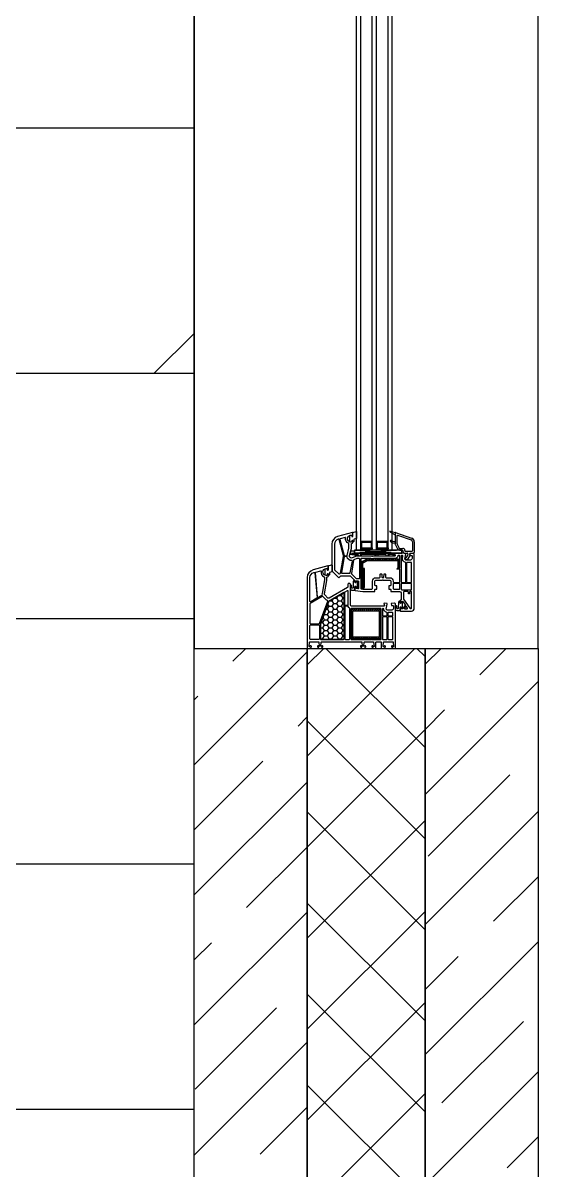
# Model space of a CAD drawing. Header units: millimetres. Extents: x 53645 to 137188, y 78097 to 135533.
# Drawn here: x 62177 to 62701, y 90301 to 91470 of the extents above; entities that cross this region are included whole.
import ezdxf

# ---------------------------------------------------------------- set-up
doc = ezdxf.new("R2010")
doc.units = ezdxf.units.MM

# ---------------------------------------------------------------- blocks, each defined once
blk = doc.blocks.new('3432')
h = blk.add_hatch()
h.set_pattern_fill('DOLMIT', color=0, scale=1000)
h.set_pattern_definition([(0, (-34939.94227954402, -41137.03013385272), (0, 250), []), (45, (-34939.94227954402, -41137.03013385272), (-499.9999991609842, 499.9999991609843), [353.5533905932737, -707.1067811865474])])
h.paths.add_polyline_path([(-16750.47339314064, 9650.000000000044), (-19750.47339314064, 9650.000000000044), (-19750.47339314064, 5124.866274177679), (-19750.47339314064, 4.365574568510056e-11), (-16750.47339314064, 4.365574568510056e-11)])
h = blk.add_hatch()
h.set_pattern_fill('HONEY', color=0, angle=-1.028395461816923e-07, style=0)
h.set_pattern_definition([(359.9999998971604, (-16688.11614921778, 6057.985923110362), (4.76250000493528, 2.749629991451842), [3.175, -6.35]), (119.9999998971604, (-16688.11614921778, 6057.985923110362), (-4.762499426072525, 2.749630994071547), [3.174999999999997, -6.349999999999994]), (59.99999989716044, (-16688.11614921778, 6057.985923110362), (5.788627563837677e-07, 5.49926098552339), [-6.349999999999991, 3.174999999999995])])
h.paths.add_polyline_path([(-16597.88445508614, 6186.363946639511, 0.577350269189646), (-16598.63445508537, 6186.796959342741), (-16611.94227738405, 6179.113684588126, -0.07916280286907512), (-16612.97086286928, 6178.719928821069, 0.2591065319533392), (-16613.33764996374, 6178.401675367364), (-16621.95430145333, 6154.727620100646, 0.08748866352552714), (-16621.98445514323, 6154.556610029045), (-16621.98445516964, 6139.844773519391, 0.4142135623730951), (-16621.48445517053, 6139.344773518489), (-16598.38445517054, 6139.344773477031, 0.4142135623731034), (-16597.88445516964, 6139.844773476143)])
at = {"color": 0}
for p, q in [((-16551.27013901115, 6248.817208604145), (-16545.97325052698, 6245.821998642597)), ((-16550.96972290894, 6249.551766994191), (-16545.59560481345, 6248.111776390477)), ((-16545.97325052698, 6247.821998642597), (-16545.97325052698, 6236.674328154448)), ((-16545.67325052698, 6248.1219986426), (-16545.67325052698, 6248.1219986426)), ((-16545.57682813512, 6248.106080888334), (-16529.18761863557, 6242.543301783939)), ((-16544.07325052698, 6244.891554958202), (-16544.07325052698, 6236.674328154448)), ((-16543.41254654055, 6245.365025367777), (-16529.79829378398, 6240.744114227535)), ((-16580.18848354615, 6238.101921347799), (-16581.18848354615, 6238.101921347799)), ((-16580.18848354615, 6237.601921347799), (-16581.18848354615, 6237.601921347799)), ((-16580.18848354615, 6236.601921347799), (-16581.18848354615, 6236.601921347799)), ((-16580.18848354615, 6235.601921347799), (-16581.18848354615, 6235.601921347799)), ((-16580.18848354615, 6234.601921347799), (-16581.18848354615, 6234.601921347799)), ((-16580.18848354615, 6233.601921347799), (-16581.18848354615, 6233.601921347799)), ((-16580.18848354615, 6232.601921347799), (-16581.18848354615, 6232.601921347799)), ((-16580.18848354615, 6238.101921347799), (-16580.18848354615, 6239.101921347799)), ((-16580.18848354615, 6232.601921347799), (-16580.18848354615, 6231.601921347799)), ((-16579.18848354615, 6238.101921347799), (-16579.18848354615, 6239.101921347799)), ((-16579.18848354615, 6232.601921347799), (-16579.18848354615, 6231.601921347799)), ((-16578.18848354615, 6238.101921347799), (-16578.18848354615, 6239.101921347799)), ((-16578.18848354615, 6232.601921347799), (-16578.18848354615, 6231.601921347799)), ((-16577.18848354615, 6238.101921347799), (-16577.18848354615, 6239.101921347799)), ((-16577.18848354615, 6232.601921347799), (-16577.18848354615, 6231.601921347799)), ((-16576.18848354615, 6238.101921347799), (-16576.18848354615, 6239.101921347799)), ((-16576.18848354615, 6232.601921347799), (-16576.18848354615, 6231.601921347799)), ((-16575.18848354615, 6238.101921347799), (-16575.18848354615, 6239.101921347799)), ((-16575.18848354615, 6232.601921347799), (-16575.18848354615, 6231.601921347799)), ((-16574.18848354615, 6238.101921347799), (-16574.18848354615, 6239.101921347799)), ((-16574.18848354615, 6232.601921347799), (-16574.18848354615, 6231.601921347799)), ((-16573.18848354615, 6238.101921347799), (-16573.18848354615, 6239.101921347799)), ((-16573.18848354615, 6232.601921347799), (-16573.18848354615, 6231.601921347799)), ((-16572.18848354615, 6238.101921347799), (-16572.18848354615, 6239.101921347799)), ((-16572.18848354615, 6232.601921347799), (-16572.18848354615, 6231.601921347799)), ((-16571.18848354615, 6238.101921347799), (-16571.18848354615, 6239.101921347799)), ((-16571.18848354615, 6232.601921347799), (-16571.18848354615, 6231.601921347799)), ((-16570.18848354615, 6238.101921347799), (-16570.18848354615, 6239.101921347799)), ((-16570.18848354615, 6238.101921347799), (-16570.18848354615, 6239.101921347799)), ((-16570.18848354615, 6238.101921347799), (-16569.18848354615, 6238.101921347799)), ((-16569.18848354615, 6237.601921347799), (-16570.18848354615, 6237.601921347799)), ((-16569.18848354615, 6236.601921347799), (-16570.18848354615, 6236.601921347799)), ((-16569.18848354615, 6235.601921347799), (-16570.18848354615, 6235.601921347799)), ((-16569.18848354615, 6234.601921347799), (-16570.18848354615, 6234.601921347799)), ((-16569.18848354615, 6233.601921347799), (-16570.18848354615, 6233.601921347799)), ((-16570.18848354615, 6232.601921347799), (-16570.18848354615, 6231.601921347799)), ((-16570.18848354615, 6232.601921347799), (-16570.18848354615, 6231.601921347799)), ((-16570.18848354615, 6232.601921347799), (-16569.18848354615, 6232.601921347799)), ((-16569.18848354615, 6238.101921347799), (-16569.18848354615, 6239.101921347799)), ((-16569.18848354615, 6232.601921347799), (-16569.18848354615, 6231.601921347799)), ((-16564.18848354615, 6238.101921347799), (-16565.18848354615, 6238.101921347799)), ((-16564.18848354615, 6237.601921347799), (-16565.18848354615, 6237.601921347799)), ((-16564.18848354615, 6236.601921347799), (-16565.18848354615, 6236.601921347799)), ((-16564.18848354615, 6235.601921347799), (-16565.18848354615, 6235.601921347799)), ((-16564.18848354615, 6234.601921347799), (-16565.18848354615, 6234.601921347799)), ((-16564.18848354615, 6233.601921347799), (-16565.18848354615, 6233.601921347799)), ((-16564.18848354615, 6232.601921347799), (-16565.18848354615, 6232.601921347799)), ((-16564.18848354615, 6238.101921347799), (-16564.18848354615, 6239.101921347799)), ((-16564.18848354615, 6232.601921347799), (-16564.18848354615, 6231.601921347799)), ((-16563.18848354615, 6238.101921347799), (-16563.18848354615, 6239.101921347799)), ((-16563.18848354615, 6232.601921347799), (-16563.18848354615, 6231.601921347799)), ((-16562.18848354615, 6238.101921347799), (-16562.18848354615, 6239.101921347799)), ((-16562.18848354615, 6232.601921347799), (-16562.18848354615, 6231.601921347799)), ((-16561.18848354615, 6238.101921347799), (-16561.18848354615, 6239.101921347799)), ((-16561.18848354615, 6232.601921347799), (-16561.18848354615, 6231.601921347799)), ((-16560.18848354615, 6238.101921347799), (-16560.18848354615, 6239.101921347799)), ((-16560.18848354615, 6232.601921347799), (-16560.18848354615, 6231.601921347799)), ((-16559.18848354615, 6238.101921347799), (-16559.18848354615, 6239.101921347799)), ((-16559.18848354615, 6232.601921347799), (-16559.18848354615, 6231.601921347799)), ((-16558.18848354615, 6238.101921347799), (-16558.18848354615, 6239.101921347799)), ((-16558.18848354615, 6232.601921347799), (-16558.18848354615, 6231.601921347799)), ((-16557.18848354615, 6238.101921347799), (-16557.18848354615, 6239.101921347799)), ((-16557.18848354615, 6232.601921347799), (-16557.18848354615, 6231.601921347799)), ((-16556.18848354615, 6238.101921347799), (-16556.18848354615, 6239.101921347799)), ((-16556.18848354615, 6232.601921347799), (-16556.18848354615, 6231.601921347799)), ((-16555.18848354615, 6238.101921347799), (-16555.18848354615, 6239.101921347799)), ((-16555.18848354615, 6232.601921347799), (-16555.18848354615, 6231.601921347799)), ((-16554.18848354615, 6238.101921347799), (-16554.18848354615, 6239.101921347799)), ((-16554.18848354615, 6238.101921347799), (-16554.18848354615, 6239.101921347799)), ((-16554.18848354615, 6238.101921347799), (-16553.18848354615, 6238.101921347799)), ((-16553.18848354615, 6237.601921347799), (-16554.18848354615, 6237.601921347799)), ((-16553.18848354615, 6236.601921347799), (-16554.18848354615, 6236.601921347799)), ((-16553.18848354615, 6235.601921347799), (-16554.18848354615, 6235.601921347799)), ((-16553.18848354615, 6234.601921347799), (-16554.18848354615, 6234.601921347799)), ((-16553.18848354615, 6233.601921347799), (-16554.18848354615, 6233.601921347799)), ((-16554.18848354615, 6232.601921347799), (-16554.18848354615, 6231.601921347799)), ((-16554.18848354615, 6232.601921347799), (-16554.18848354615, 6231.601921347799)), ((-16554.18848354615, 6232.601921347799), (-16553.18848354615, 6232.601921347799)), ((-16553.18848354615, 6238.101921347799), (-16553.18848354615, 6239.101921347799)), ((-16553.18848354615, 6232.601921347799), (-16553.18848354615, 6231.601921347799)), ((-16547.99674365013, 6237.56976268733), (-16545.97325052698, 6237.212966254447)), ((-16546.1488684138, 6239.01296625445), (-16545.97325052698, 6239.01296625445)), ((-16545.73181450399, 6235.625232564373), (-16543.71371792413, 6231.472903052505)), ((-16544.02295135552, 6236.455766573185), (-16542.00485477565, 6232.303437061331)), ((-16541.55515394711, 6232.021998642595), (-16538.17325052698, 6232.021998642595)), ((-16528.37325052697, 6238.846852280403), (-16528.37325052697, 6229.521998642595)), ((-16526.47325052698, 6238.755538507306), (-16526.47325052698, 6227.8719986426)), ((-16591.95832521672, 6225.919111236493), (-16591.61939057404, 6227.119354571856)), ((-16590.08683011173, 6225.919111233146), (-16591.95832521672, 6225.919111236493)), ((-16591.61939057404, 6227.119354571856), (-16591.32887592912, 6227.119354571332)), ((-16591.32887592912, 6227.119354571332), (-16590.65100740468, 6229.684597633939)), ((-16590.65100740468, 6229.684597633939), (-16587.60059868485, 6229.684597628468)), ((-16590.10549253861, 6225.923094015088), (-16589.82458730397, 6227.123094014591)), ((-16590.10549253861, 6225.923094015088), (-16583.50549253861, 6225.923094003243)), ((-16583.50549254184, 6224.123094472423), (-16590.10549253861, 6225.923094015088)), ((-16589.82458730397, 6227.123094014591), (-16546.8637515032, 6227.12309393748)), ((-16589.82458730612, 6225.923094014594), (-16583.50549253861, 6225.923094003243)), ((-16587.60059868485, 6229.684597628468), (-16587.60059868945, 6227.119354564638)), ((-16587.30350449678, 6230.101921358772), (-16539.29321996383, 6227.113751311088)), ((-16539.29321995848, 6230.10192127261), (-16587.30350450215, 6227.11375139725)), ((-16585.50549253645, 6227.123094006834), (-16585.50549253861, 6225.923094006837)), ((-16583.50549253861, 6225.923094003243), (-16583.50549254184, 6224.123094472423)), ((-16552.50549254184, 6224.123094416776), (-16583.50549254184, 6224.123094472423)), ((-16559.27278401707, 6227.123094428927), (-16583.47278401707, 6227.12309447235)), ((-16581.50549253861, 6225.923093999663), (-16580.9054925386, 6225.923093998586)), ((-16581.50549253861, 6225.923093999663), (-16581.50549254184, 6224.123094468829)), ((-16555.50549253861, 6225.923093952995), (-16581.50549253861, 6225.923093999663)), ((-16580.50549253861, 6225.923093997859), (-16580.50549254184, 6224.123094467039)), ((-16580.44409152921, 6216.902763294798), (-16577.96231154892, 6219.384543266191)), ((-16576.79093011754, 6218.29318299763), (-16573.9404598339, 6221.14365327105)), ((-16573.17771813679, 6219.643653269683), (-16571.67771813412, 6221.14365326699)), ((-16570.91497643701, 6219.643653265623), (-16569.41497643432, 6221.14365326293)), ((-16568.65223473722, 6219.643653261563), (-16567.15223473453, 6221.14365325887)), ((-16566.50549253861, 6225.923093972728), (-16566.50549254184, 6224.123094441908)), ((-16566.38949303742, 6219.643653257503), (-16564.88949303475, 6221.14365325481)), ((-16565.50549253861, 6225.923093970938), (-16565.50549254184, 6224.123094440103)), ((-16564.12675133764, 6219.643653253443), (-16562.62675133494, 6221.143653250751)), ((-16563.50549253861, 6225.923093967343), (-16563.50549254184, 6224.123094436523)), ((-16561.86400963784, 6219.643653249383), (-16560.36400963516, 6221.143653246676)), ((-16559.60126793805, 6219.643653245308), (-16558.10126793537, 6221.143653242616)), ((-16557.33852623827, 6219.643653241248), (-16555.83852623557, 6221.143653238556)), ((-16555.50549253861, 6225.923093952995), (-16555.50549254184, 6224.123094422161)), ((-16555.07578453847, 6219.643653237188), (-16553.57578453579, 6221.143653234496)), ((-16553.50549253861, 6225.923093949401), (-16553.50549254184, 6224.123094418566)), ((-16548.80549253861, 6225.923093940961), (-16553.50549253861, 6225.923093949401)), ((-16552.81304283868, 6219.643653233128), (-16551.31304283599, 6221.143653230436)), ((-16552.50549253861, 6225.923093947611), (-16552.50549254184, 6224.123094416776)), ((-16550.55030113889, 6219.643653229068), (-16549.0503011362, 6221.143653226376)), ((-16548.80549253646, 6227.123093940958), (-16548.8054925395, 6225.423093940961)), ((-16546.40823787912, 6225.423093936668), (-16548.8054925395, 6225.423093940961)), ((-16548.28755943909, 6219.643653225008), (-16546.78755943642, 6221.143653222316)), ((-16546.8637515032, 6227.12309393748), (-16546.40823787912, 6225.423093936668)), ((-16546.02481773931, 6219.643653220948), (-16544.52481773662, 6221.143653218256)), ((-16543.76207603951, 6219.643653216888), (-16542.57303893096, 6220.832690321171)), ((-16543.14409152724, 6217.998896031189), (-16541.67119415761, 6219.471793395554)), ((-16541.55515394711, 6230.121998642586), (-16538.47325052698, 6230.121998642586)), ((-16537.97325052698, 6229.6219986426), (-16537.97325052698, 6229.221998642592)), ((-16536.07325052698, 6229.921998642589), (-16536.07325052698, 6229.521998642595)), ((-16535.87325052697, 6227.1219986426), (-16533.56157292389, 6227.1219986426)), ((-16535.57325052698, 6229.021998642595), (-16528.87325052699, 6229.021998642595)), ((-16534.82325052698, 6223.1219986426), (-16534.36055722287, 6223.1219986426)), ((-16534.82325052698, 6221.1219986426), (-16533.20585668449, 6221.1219986426)), ((-16533.92754452098, 6223.3719986426), (-16532.91026412738, 6225.133979969847)), ((-16532.85087295277, 6225.470804058685), (-16533.06916904739, 6226.708822731423)), ((-16532.7728439826, 6221.371998642586), (-16530.72325052698, 6224.921998642589)), ((-16530.72325052698, 6224.921998642589), (-16531.00769696475, 6226.535174553763)), ((-16530.51529308825, 6227.1219986426), (-16527.22325052698, 6227.1219986426)), ((-16526.47325052698, 6227.8719986426), (-16527.22325052698, 6227.1219986426)), ((-16580.44409153328, 6214.640021594998), (-16578.94409153059, 6216.140021592306)), ((-16580.44409153734, 6212.377279895198), (-16578.94409153465, 6213.877279892506)), ((-16580.4440915414, 6210.114538195383), (-16578.94409153871, 6211.614538192705)), ((-16580.44409154546, 6207.851796495583), (-16578.94409154277, 6209.351796492905)), ((-16578.59841011114, 6209.697477923284), (-16577.01908302143, 6211.27680500735)), ((-16578.5984101152, 6207.434736223484), (-16577.01908302549, 6209.014063307535)), ((-16543.14409153131, 6215.736154331389), (-16541.64409152862, 6217.236154328712)), ((-16543.14409153537, 6213.473412631589), (-16541.64409153268, 6214.973412628911)), ((-16541.71110925288, 6212.643653213207), (-16541.64409153674, 6212.710670929097)), ((-16580.44409154952, 6205.589054795782), (-16578.94409154683, 6207.089054793105)), ((-16580.44409155358, 6203.326313095982), (-16578.94409155089, 6204.82631309329)), ((-16580.44409155764, 6201.063571396182), (-16578.94409155495, 6202.56357139349)), ((-16580.4440915617, 6198.800829696382), (-16578.94409155901, 6200.30082969369)), ((-16580.44409156576, 6196.538087996567), (-16578.94409156307, 6198.038087993889)), ((-16578.59841011926, 6205.171994523684), (-16577.01908302955, 6206.751321607735)), ((-16578.59841012332, 6202.909252823883), (-16577.01908303361, 6204.488579907935)), ((-16578.59841012739, 6200.646511124083), (-16577.01908303767, 6202.225838208135)), ((-16578.59841013145, 6198.383769424268), (-16577.01908304173, 6199.963096508334)), ((-16578.59841013551, 6196.121027724468), (-16577.01908304579, 6197.700354808534)), ((-16580.44409156982, 6194.275346296767), (-16578.94409156713, 6195.775346294089)), ((-16580.23123684541, 6192.225459324676), (-16578.94409157119, 6193.512604594289)), ((-16578.69826333183, 6191.495691137025), (-16577.01908305392, 6193.174871408919)), ((-16578.59841013957, 6193.858286024668), (-16577.01908304985, 6195.437613108719)), ((-16590.67560010834, 6168.465773685253), (-16589.1183469376, 6170.023026850395)), ((-16590.67560011214, 6166.344453341691), (-16589.17560010945, 6167.844453338999)), ((-16590.67560011595, 6164.22313299813), (-16589.17560011326, 6165.723132995437)), ((-16590.67560011975, 6162.101812654582), (-16589.17560011707, 6163.60181265189)), ((-16590.67560012356, 6159.98049231102), (-16589.17560012087, 6161.480492308328)), ((-16588.49702659673, 6168.523026849289), (-16586.99702659404, 6170.023026846597)), ((-16586.37570625318, 6168.523026845476), (-16584.87570625049, 6170.023026842784)), ((-16584.25438590962, 6168.523026841664), (-16582.75438590693, 6170.023026838971)), ((-16582.13306556606, 6168.523026837865), (-16580.63306556336, 6170.023026835173)), ((-16580.01174522249, 6168.523026834053), (-16578.5117452198, 6170.023026831361)), ((-16577.89042487893, 6168.52302683024), (-16576.39042487624, 6170.023026827548)), ((-16575.76910453537, 6168.523026826442), (-16574.26910453268, 6170.02302682375)), ((-16573.64778419181, 6168.52302682263), (-16572.14778418913, 6170.023026819938)), ((-16571.52646384826, 6168.523026818817), (-16570.02646384557, 6170.023026816125)), ((-16569.4051435047, 6168.523026815019), (-16567.90514350201, 6170.023026812327)), ((-16567.28382316114, 6168.523026811206), (-16565.78382315845, 6170.023026808514)), ((-16565.16250281758, 6168.523026807394), (-16563.66250281488, 6170.023026804702)), ((-16563.04118247401, 6168.523026803596), (-16561.64004641616, 6169.92416285642)), ((-16562.17560011048, 6167.267288824267), (-16560.69287409417, 6168.750014835256)), ((-16562.17560011429, 6165.145968480705), (-16560.6756001116, 6166.645968478013)), ((-16562.17560011811, 6163.024648137143), (-16560.67560011541, 6164.524648134451)), ((-16562.1756001219, 6160.903327793581), (-16560.67560011921, 6162.403327790889)), ((-16590.67560012738, 6157.859171967459), (-16589.17560012468, 6159.359171964767)), ((-16590.67560013117, 6155.737851623897), (-16589.17560012848, 6157.237851621205)), ((-16590.67560013499, 6153.616531280335), (-16589.51910456005, 6154.773026851122)), ((-16590.6756001388, 6151.495210936773), (-16589.17560013611, 6152.995210934081)), ((-16590.6756001426, 6149.373890593211), (-16589.1756001399, 6150.873890590519)), ((-16562.17560012572, 6158.782007450034), (-16560.67560012302, 6160.282007447327)), ((-16562.17560012953, 6156.660687106472), (-16560.67560012684, 6158.16068710378)), ((-16562.17560013333, 6154.539366762911), (-16560.67560013063, 6156.039366760218)), ((-16562.17560013714, 6152.418046419349), (-16560.67560013445, 6153.918046416657)), ((-16562.17560014095, 6150.296726075787), (-16560.67560013826, 6151.796726073095)), ((-16562.17560014475, 6148.175405732225), (-16560.67560014206, 6149.675405729533)), ((-16590.67560014641, 6147.252570249664), (-16589.17560014372, 6148.752570246972)), ((-16590.67560015022, 6145.131249906102), (-16589.17560014753, 6146.63124990341)), ((-16590.67560015402, 6143.00992956254), (-16589.17560015133, 6144.509929559848)), ((-16590.576736213, 6140.987473163448), (-16589.17560015514, 6142.388609216287)), ((-16589.40258819524, 6140.040300837252), (-16587.91986217893, 6141.523026848241)), ((-16587.29854183806, 6140.023026847135), (-16585.79854183536, 6141.523026844443)), ((-16585.17722149449, 6140.023026843322), (-16583.6772214918, 6141.52302684063)), ((-16583.05590115093, 6140.02302683951), (-16581.55590114824, 6141.523026836818)), ((-16580.93458080737, 6140.023026835712), (-16579.43458080468, 6141.52302683302)), ((-16578.81326046381, 6140.023026831899), (-16577.31326046112, 6141.523026829207)), ((-16576.69194012026, 6140.023026828101), (-16575.19194011757, 6141.523026825394)), ((-16574.5706197767, 6140.023026824289), (-16573.07061977401, 6141.523026821596)), ((-16572.44929943314, 6140.023026820476), (-16570.94929943045, 6141.523026817784)), ((-16570.32797908958, 6140.023026816678), (-16568.82797908688, 6141.523026813971)), ((-16568.20665874601, 6140.023026812865), (-16566.70665874332, 6141.523026810173)), ((-16566.08533840245, 6140.023026809053), (-16564.58533839976, 6141.523026806361)), ((-16563.9640180589, 6140.023026805255), (-16562.4640180562, 6141.523026802563)), ((-16562.17560014856, 6146.054085388663), (-16560.67560014587, 6147.554085385971)), ((-16562.17560015238, 6143.932765045116), (-16560.67560014968, 6145.432765042424)), ((-16562.17560015617, 6141.811444701554), (-16560.67560015348, 6143.311444698862)), ((-16561.7931125668, 6140.072611949814), (-16560.72518530584, 6141.140539206928))]:
    blk.add_line(p, q, dxfattribs=at)
for points in [[(-16750.47339314064, 9650.000000000044), (-19750.47339314064, 9650.000000000044), (-19750.47339314064, 5124.866274177679), (-19750.47339314064, 5.820766091346741e-11), (-16750.47339314064, 5.820766091346741e-11)], [(-16750.47340631938, 6130.121998887931), (-16400.47339314064, 6130.12199907274), (-16400.47339821684, 7730.121999211973), (-16750.47340631938, 7730.121999211973)], [(-16585.18848339439, 6230.120945584844), (-16585.18848348418, 6868.141128510964), (-16581.18848348418, 6868.141128510964), (-16581.18848339439, 6230.121135829628)], [(-16569.18848378769, 6230.121904109634), (-16569.18844758403, 6868.142076476361), (-16565.18844758403, 6868.142076476361), (-16565.18848379668, 6230.122093787679)], [(-16553.18848381472, 6230.121904109634), (-16553.18844761107, 6868.142076476361), (-16549.18844761107, 6868.142076476361), (-16549.18848382372, 6230.122093787679)], [(-16569.18848354615, 6231.601921347799), (-16569.18848354615, 6239.101921347799), (-16581.18848354615, 6239.101921347799), (-16581.18848354615, 6231.601921347799)], [(-16570.18848354615, 6232.601921347799), (-16570.18848354615, 6238.101921347799), (-16580.18848354615, 6238.101921347799), (-16580.18848354615, 6232.601921347799)], [(-16553.18848354615, 6231.601921347799), (-16553.18848354615, 6239.101921347799), (-16565.18848354615, 6239.101921347799), (-16565.18848354615, 6231.601921347799)], [(-16554.18848354615, 6232.601921347799), (-16554.18848354615, 6238.101921347799), (-16564.18848354615, 6238.101921347799), (-16564.18848354615, 6232.601921347799)], [(-16585.29372358965, 6230.101921355177), (-16587.30350449678, 6230.101921358772), (-16587.30350450215, 6227.11375139725), (-16539.29321996383, 6227.113751311088), (-16539.29321995848, 6230.10192127261)]]:
    blk.add_lwpolyline(points, close=True, dxfattribs=at)
for points in [[(-16526.47325052833, 6226.371998641247), (-16527.22325052698, 6227.1219986426), (-16527.72325052698, 6227.121998643488), (-16530.50638747751, 6226.937142896219, 0.4462747437025619), (-16530.96565440486, 6226.35141807406), (-16530.76883055839, 6225.235174560119, 0.3639702342661186), (-16530.27642668263, 6224.821998648069), (-16529.27325053111, 6224.821998646279, -0.4142135623730284), (-16528.773250532, 6224.321998645377), (-16528.77325053685, 6221.62199864538, -0.4142135623731395), (-16530.27325053954, 6220.121998648072), (-16535.04541937093, 6220.121998656628), (-16536.04541936914, 6221.121998658433), (-16534.98328817607, 6226.342540212005, 0.4541463392932907), (-16535.4401135771, 6226.941124914185), (-16538.06399705062, 6227.115403066928, 0.01658214749436097), (-16538.26281875181, 6227.121998662406), (-16546.17325052698, 6227.121998676608, 0.4931454260313338), (-16546.46302827554, 6226.744352963593), (-16545.92902033907, 6224.751408198717, -0.4931454260314164), (-16546.41198325335, 6224.12199867703), (-16568.7591076895, 6224.12199871715, 0.2015127546240306), (-16569.11617911121, 6223.971998717781, -0.4200840252086517), (-16569.83032195407, 6223.971998719077, 0.2015127546240604), (-16570.18739337522, 6224.121998719711), (-16585.47325053236, 6224.121998747141), (-16589.67325053565, 6222.2889684767, -0.6283827262004849), (-16592.40510218401, 6224.639636849795), (-16590.47325051849, 6231.849405366433), (-16590.47325050992, 6236.62199875612, -0.414213562373095), (-16589.97325050904, 6237.121998755218, 0.414213562373095), (-16588.97325050723, 6238.121998753428), (-16588.97325050428, 6239.768408914941), (-16589.27325050397, 6239.941613996241, 0.5773502691897567), (-16590.1732505049, 6239.421998755584), (-16590.17325050569, 6238.987036444261, -0.3851703882146039), (-16590.62325050657, 6238.489542726515, -1.105541596785322), (-16590.62325049407, 6245.454454786261, -0.3851703882146525), (-16590.17325049498, 6244.956961066899), (-16590.17325049575, 6244.521998755576, 0.5773502691896463), (-16589.27325049668, 6244.002383511703), (-16588.97325049638, 6244.175588591912), (-16588.97325048983, 6247.821998753425, 0.493145426031622), (-16589.35089620284, 6248.111776501988), (-16604.54380285743, 6244.040849462443, 0.3394542588633748), (-16610.47325051048, 6236.313442862767), (-16610.47325055854, 6209.536212354389, 0.1989123673796188), (-16610.180357341, 6208.829105572673), (-16603.619697181, 6202.268445389127, 0.4142135623728126), (-16602.91259039981, 6202.268445387861), (-16601.20548361556, 6203.975552165983, -0.1989123673796151), (-16600.8519302247, 6204.121998774746), (-16592.18035734945, 6204.12199875919, -0.1989123673796001), (-16591.82680395912, 6203.975552149146), (-16587.11969718638, 6199.268445359514, -0.1989123673795243), (-16586.9732505776, 6198.914891968656), (-16586.97325058019, 6197.475588588321), (-16586.6732505805, 6197.302383507034, 0.5773502691903), (-16585.77325057957, 6197.821998747691), (-16585.77325057867, 6198.321998747691, -0.4142135623729619), (-16585.27325057778, 6198.821998746789), (-16583.87325057777, 6198.821998744272, -0.4142135623731616), (-16583.37325057868, 6198.321998743384), (-16583.37325059122, 6191.33357273374, -0.4556334400143044), (-16583.94268492187, 6190.838417331019), (-16585.34268492152, 6191.034735622568, -0.3739722824589136), (-16585.77325059086, 6191.529891027079), (-16585.77325058873, 6192.721998747686, 0.5773502691897813), (-16586.67325058779, 6193.241613991573), (-16586.97325058811, 6193.068408911349), (-16586.97325059418, 6189.680968796369, 0.3738846794847948), (-16586.54283714555, 6189.185834761229), (-16578.97325059699, 6188.121998735485), (-16566.87325059698, 6188.121998713759, 0.4142135623728733), (-16566.57325059644, 6188.421998713224), (-16566.57325059357, 6190.02199871323, -0.414213562373095), (-16566.27325059303, 6190.321998712679), (-16564.87325059304, 6190.321998710177, 0.4142135623730951), (-16564.5732505925, 6190.621998709626), (-16564.57325058692, 6193.721998709632, 0.414213562372984), (-16564.87325058639, 6194.021998710174), (-16566.07325058639, 6194.021998712327, -0.414213562373095), (-16566.5732505855, 6194.52199871323), (-16566.57325057813, 6198.621998713221, -0.414213562373095), (-16565.57325057634, 6199.621998711431), (-16559.1873934192, 6199.621998699964, 0.2015127546241667), (-16558.83032199749, 6199.771998699332, -0.4200840252086496), (-16558.11617915465, 6199.771998698037, 0.2015127546240291), (-16557.75910773348, 6199.621998697403), (-16551.37325057635, 6199.621998685936, -0.4142135623731283), (-16550.37325057814, 6198.621998684146), (-16550.3732505855, 6194.52199868414, -0.414213562373095), (-16550.87325058639, 6194.021998685042), (-16552.07325058639, 6194.021998687196, 0.4142135623736501), (-16552.37325058693, 6193.721998687732), (-16552.3732505925, 6190.62199868774, 0.414213562373095), (-16552.07325059304, 6190.321998687199), (-16550.67325059303, 6190.321998684682, -0.414213562373095), (-16550.37325059358, 6190.02199868414), (-16550.37325059644, 6188.421998684149, 0.4142135623729841), (-16550.07325059698, 6188.121998683608), (-16541.47325059699, 6188.121998668168, -0.4142135623731393), (-16539.97325059968, 6186.621998665476), (-16539.97325061224, 6179.621998665476, -0.4142135623731616), (-16540.47325061314, 6179.121998666378, 0.4142135623731616), (-16540.97325061403, 6178.62199866728), (-16540.97325061788, 6176.475588505768), (-16540.6732506182, 6176.302383424467, 0.5773502691907081), (-16539.77325061726, 6176.821998665124), (-16539.77325061636, 6177.321998665124, -0.4142135623730284), (-16539.27325061547, 6177.821998664222), (-16538.30110205624, 6177.821998662475, -0.2446984428455741), (-16537.8915260349, 6177.608786880504), (-16535.75589304529, 6174.558786881011, -0.3152987889262238), (-16535.75589304554, 6173.985210444604), (-16538.10158830123, 6170.635210444467, -0.2446984435667343), (-16538.51116432413, 6170.42199866286), (-16539.27325062876, 6170.421998664227, -0.4142135623732948), (-16539.77325062786, 6170.921998665115), (-16539.77325062641, 6171.721998665118, 0.5773502691901348), (-16540.67325062549, 6172.241613909006), (-16540.9732506258, 6172.068408828782), (-16540.97325063233, 6168.421998667269, 0.4142135623729841), (-16540.67325063288, 6168.121998666742), (-16529.47325063287, 6168.121998646631, 0.4142135623731173), (-16526.47325062749, 6171.121998641247)], [(-16592.97325051011, 6236.517642703286, 0.293252754597171), (-16593.26491717597, 6236.972172375259, -0.339137469640435), (-16596.3968803069, 6242.885366000366, 0.5461192342794655), (-16596.770360373, 6243.224963779852), (-16601.87706938045, 6241.856625235145, 0.414213562373048), (-16602.23062277214, 6241.244252800083), (-16597.83581030006, 6224.842589246779, 0.3394542588634446), (-16597.35284738758, 6224.471998768466), (-16595.42187462022, 6224.471998765002, 0.3394542588634507), (-16594.93891170641, 6224.842589241583), (-16592.99028760487, 6232.114953341166, 0.06554346281521808), (-16592.97325051778, 6232.244362863683)], [(-16587.8584804414, 6239.364883035872, -0.4142135623728573), (-16588.55848044265, 6238.664883037127), (-16588.65848044265, 6238.664883037301, -0.4142135623732061), (-16588.95848044212, 6238.964883037843), (-16588.95848044059, 6239.811285925301), (-16589.25848044029, 6239.984491006602, 0.5773502691894287), (-16590.15848044121, 6239.464875765945), (-16590.15848044203, 6239.014875765934, -0.414213562373095), (-16590.65848044293, 6238.514875766836), (-16590.95848044292, 6238.514875767374, -0.02002407067124891), (-16591.2384804429, 6238.526093745459, -0.3909468837770514), (-16592.15848044111, 6239.522888610649), (-16592.15848043216, 6244.506862928407, -0.3909468837770252), (-16591.23848043037, 6245.503657790308), (-16590.95848043036, 6245.514875767374), (-16590.65848043036, 6245.514875766836, -0.4142135623732282), (-16590.15848043126, 6245.014875765934), (-16590.15848043206, 6244.564875765936, 0.5773502691896637), (-16589.258480433, 6244.045260522049), (-16588.95848043269, 6244.218465602273), (-16588.95848042543, 6248.265276390637), (-16585.57463324159, 6249.279694730969, -0.5023341752311121), (-16585.18848620543, 6248.992329890971), (-16585.18848083659, 6242.230514710332), (-16587.62575475595, 6241.499862517754, 0.3494180929967657), (-16587.8584804381, 6241.207502866222)], [(-16598.51882727427, 6223.601054237559, 0.1095178116832503), (-16598.5754730521, 6224.898455905975), (-16602.90677085087, 6241.063079469721, 0.4142135623733052), (-16603.51914328593, 6241.416632861423), (-16603.81910953601, 6241.33625714753, 0.339454258863253), (-16607.67325051049, 6236.313442857747), (-16607.67325055646, 6210.696010324013, 0.1989123673796115), (-16607.38035733892, 6209.988903542297), (-16603.39248497685, 6206.001031165928, 0.3822215376779677), (-16602.72650281992, 6205.964215158572, -0.08811162303745505), (-16601.80533625891, 6206.466470067564, 0.2748354744273397), (-16601.47183338812, 6206.853724526649)], [(-16589.46679496251, 6219.061669779869, 0.4980425136689037), (-16590.01060400822, 6219.645844358238, -0.3944811880073388), (-16594.90774881426, 6223.35699876408, 0.3650190485941363), (-16595.40047084469, 6223.771998764962), (-16597.35833669668, 6223.771998768483, 0.363970234266123), (-16597.85074057392, 6223.358822858194), (-16600.69842134135, 6207.208822863307, 0.4663076581548665), (-16600.2060174659, 6206.621998773582), (-16592.07979443338, 6206.621998759001, 0.363970234266174), (-16591.58739055612, 6207.03517466929)], [(-16581.97325053775, 6221.121998740869, 0.4142135623730284), (-16582.47325053686, 6221.621998741757), (-16584.84711407928, 6221.621998746021, 0.1032437171755565), (-16585.04711407937, 6221.58025631588), (-16587.89822953376, 6220.335927523411, 0.2512838625831029), (-16588.19063341094, 6219.964494043277), (-16590.56434747961, 6206.502492741914, 0.2818301136361879), (-16590.37314556714, 6206.016572953187, -0.03473614789088634), (-16590.05903700298, 6205.74331909894), (-16585.7841632765, 6201.46844535711, 0.1989123673796836), (-16585.43060988617, 6201.321998747066), (-16582.47325057328, 6201.321998741754, 0.4142135623730284), (-16581.9732505724, 6201.821998740867)], [(-16541.07325055714, 6210.321998667452, 0.4142135623731616), (-16541.57325055623, 6210.821998668354), (-16543.57325055623, 6210.821998671949, -0.9999999991026697), (-16543.57325055535, 6211.821998671934), (-16541.57325055444, 6211.821998668354, 0.4142135623731616), (-16541.07325055354, 6212.321998667452), (-16541.07325053237, 6224.121998667455, 0.4142135623731616), (-16541.57325053147, 6224.621998668357), (-16542.86500283284, 6224.621998670671, 0.3877945824086528), (-16543.3629324314, 6224.167453217015, -0.3877945824087877), (-16546.15133818326, 6221.621998676565), (-16568.16558085379, 6221.621998716088, -0.229415733870614), (-16570.78092021991, 6221.621998720773), (-16580.37325053685, 6221.621998737988, 0.414213562373095), (-16580.87325053776, 6221.12199873889), (-16580.87325059119, 6191.347669002425, 0.3739722824589123), (-16580.44268492184, 6190.852513597914), (-16578.83336787639, 6190.626843331498, 0.03484381929398013), (-16578.76393354664, 6190.621998735107), (-16569.5732505925, 6190.621998718605, 0.4142135623730284), (-16569.07325059159, 6191.121998717703), (-16569.07325057813, 6198.621998717703, -0.4142135623730854), (-16565.57325057185, 6202.121998711431), (-16561.75725129935, 6202.121998704577, 0.3989595459737633), (-16561.25793653112, 6202.595830725564), (-16561.09797037656, 6205.648166681509, -0.3989595459737703), (-16560.59865560832, 6206.121998702496), (-16560.16784552102, 6206.121998701725, -0.3989595459737383), (-16559.6685307545, 6205.648166678948), (-16559.52213601286, 6202.854788507553, 0.4428357413321741), (-16558.94855493889, 6202.386502729903, -0.0746805038149036), (-16557.99794620386, 6202.386502728201, 0.4428357413322032), (-16557.42436512822, 6202.854788503799), (-16557.27797037656, 6205.648166674655, -0.398959545973701), (-16556.77865560833, 6206.121998695642), (-16556.34784552101, 6206.121998694871, -0.3989595459736828), (-16555.84853075449, 6205.648166672094), (-16555.68856461089, 6202.595830715567, 0.3989595459737453), (-16555.18924984435, 6202.12199869279), (-16551.37325057185, 6202.121998685936, -0.4142135623730664), (-16547.87325057814, 6198.621998679664), (-16547.87325057939, 6197.921998679652, 0.4142135623730284), (-16547.37325058029, 6197.421998678765), (-16541.57325058029, 6197.421998668346, 0.414213562373095), (-16541.07325057939, 6197.921998667458)], [(-16543.64409152161, 6221.14365321667), (-16573.97195556661, 6221.143653271109, 0.1164338214658524), (-16574.86638275799, 6220.93250765471), (-16579.33851871699, 6218.696439685242, 0.2840790438404287), (-16580.44409152921, 6216.90758530522), (-16580.44409157212, 6192.995691140168, 0.414213562373095), (-16578.94409157481, 6191.495691137476), (-16578.51908305693, 6191.495691136704, 0.414213562373095), (-16577.01908305424, 6192.995691134012), (-16577.01908302102, 6211.498398562238), (-16578.59841010791, 6211.498398565076), (-16578.59841014129, 6192.902358199062, -0.9402518372775622), (-16578.94409157232, 6192.881048147014), (-16578.94409152944, 6216.780281302606, -0.2280354130702419), (-16578.66769832616, 6217.354798897533), (-16574.19556236714, 6219.590866867016, -0.1164338214658349), (-16573.9719555693, 6219.643653271109), (-16543.6440915243, 6219.64365321667, -0.414213562373095), (-16543.14409152519, 6219.143653215782), (-16543.14409153686, 6212.643653215768), (-16541.64409153686, 6212.643653213076), (-16541.64409152519, 6219.14365321309, 0.4142135623730784)], [(-16534.97325054488, 6217.152661947548, 0.3728956846784045), (-16535.40194534922, 6217.647551399816, -0.1619694649194567), (-16536.81318632707, 6218.354231706835), (-16537.81318632528, 6219.354231708639, -0.2516465510574015), (-16538.4952311298, 6221.620418498875), (-16538.00655982128, 6224.022314694739, 0.4743003103714072), (-16538.49652217251, 6224.621998662828), (-16539.47325053146, 6224.621998664588, 0.414213562373095), (-16539.97325053236, 6224.121998665476), (-16539.97325057939, 6197.921998665479, 0.4142135623731616), (-16539.47325058028, 6197.421998664577), (-16535.47325058028, 6197.421998657403, 0.4142135623731616), (-16534.97325057939, 6197.9219986565)], [(-16591.47339306257, 6174.121998870571), (-16591.47339302397, 6195.621998870571, 0.4142135623732282), (-16591.97339302307, 6196.121998871473), (-16593.47339302307, 6196.121998874165, 0.4142135623732282), (-16593.97339302397, 6195.621998875067), (-16593.97339302882, 6192.922965107195, -0.2679491924311931), (-16594.47339303036, 6192.056939704315), (-16613.18121533464, 6181.255973505758, -0.3394542588633835), (-16614.38832211554, 6181.414892130517), (-16617.67811278201, 6184.704682808806, -0.245591604898258), (-16617.95820079499, 6185.587816779807), (-16615.51896975811, 6199.421383267909, 0.04366094290851535), (-16615.47339301622, 6199.942327800833), (-16615.4733930114, 6202.621998913659, -0.4142135623731616), (-16614.97339301051, 6203.121998912757, 0.414213562373095), (-16613.97339300871, 6204.121998910967), (-16613.97339300576, 6205.76840907248), (-16614.27339300545, 6205.941614153766, 0.5773502691894287), (-16615.17339300638, 6205.421998913109), (-16615.17339300719, 6204.971998913112, -0.4142135623731616), (-16615.67339300808, 6204.471998914014), (-16615.97339300808, 6204.471998914552, -0.9999999999999999), (-16615.97339299553, 6211.471998914552), (-16615.67339299552, 6211.471998914014, -0.4142135623731616), (-16615.17339299642, 6210.971998913112), (-16615.17339299723, 6210.521998913115, 0.5773502691893098), (-16614.27339299816, 6210.002383669227), (-16613.97339299785, 6210.175588749451), (-16613.97339299131, 6213.821998910964, 0.493145426031622), (-16614.35103870432, 6214.111776659527), (-16629.54394535891, 6210.040849619967, 0.3394542588633753), (-16635.47339301195, 6202.313443020306), (-16635.47339314064, 6130.621998949558, 0.4142135623732282), (-16634.97339314154, 6130.121998948656), (-16633.06628636035, 6130.121998945237), (-16632.77339314153, 6130.121998944713), (-16631.27339313884, 6131.621998942021), (-16631.27339313795, 6132.121998942021, 0.414213562373095), (-16631.77339313705, 6132.621998942908), (-16632.17044941189, 6132.621998943621, 0.1989123673799193), (-16632.31187076824, 6132.56342030011), (-16632.96126110396, 6131.91402996672, -0.7002075382093255), (-16633.47225154731, 6132.152308724821), (-16633.10363834526, 6136.365576816679, -0.3888787318527941), (-16632.6055409954, 6136.821998944404), (-16624.01119982873, 6136.821998928979, -0.3888787318531798), (-16623.5131024805, 6136.365576799464), (-16623.17037167189, 6132.448145650298, -0.7002075382086899), (-16623.68136211611, 6132.209866894031), (-16624.03491550607, 6132.563420285253, 0.1989123673800668), (-16624.17633686221, 6132.621998929273), (-16624.57339313705, 6132.621998929986, 0.4142135623731616), (-16625.07339313795, 6132.121998930888), (-16625.07339313884, 6131.621998930888), (-16623.57339314153, 6130.121998928196), (-16621.07339314153, 6130.1219989237), (-16619.57339313884, 6131.621998921022), (-16619.57339313795, 6132.121998921008, 0.4142135623731616), (-16620.07339313705, 6132.62199892191), (-16620.47044941189, 6132.621998922623, 0.1989123673794149), (-16620.61187076823, 6132.563420279112), (-16620.96542415947, 6132.209866889156, -0.7002075382102875), (-16621.47641460282, 6132.448145647257), (-16621.13368378015, 6136.365576795186, -0.3888787318532453), (-16620.63558643029, 6136.821998922926), (-16580.31119982873, 6136.821998850544, -0.3888787318529191), (-16579.8131024805, 6136.365576721015), (-16579.47037167189, 6132.448145571863, -0.7002075382097699), (-16579.98136211612, 6132.209866815596), (-16580.33491550607, 6132.563420206818, 0.1989123673792312), (-16580.47633686219, 6132.621998850838), (-16580.87339313705, 6132.621998851551, 0.4142135623732282), (-16581.37339313794, 6132.121998852454), (-16581.37339313884, 6131.621998852454), (-16579.87339314153, 6130.121998849761), (-16577.37339314153, 6130.121998845265), (-16575.87339313884, 6131.621998842573), (-16575.87339313794, 6132.121998842573, 0.4142135623731616), (-16576.37339313705, 6132.621998843475), (-16576.7704494119, 6132.621998844188, 0.1989123673797967), (-16576.91187076824, 6132.563420200677), (-16577.26542415947, 6132.209866810721, -0.7002075382081638), (-16577.77641460282, 6132.448145568822), (-16577.43368378015, 6136.365576716751, -0.3888787318531259), (-16576.93558643028, 6136.821998844491), (-16568.34124526361, 6136.821998829051, -0.3888787318531201), (-16567.8431479154, 6136.365576699536), (-16567.47453472846, 6132.152308606368, -0.7002075382097699), (-16567.98552517267, 6131.914029850101), (-16568.63491550607, 6132.563420185819, 0.198912367379267), (-16568.7763368622, 6132.62199882984), (-16569.17339313705, 6132.621998830553, 0.4142135623732282), (-16569.67339313794, 6132.121998831455), (-16569.67339313884, 6131.621998831455), (-16568.17339314154, 6130.121998828763), (-16567.88049992273, 6130.121998828225), (-16565.97339314154, 6130.121998824805, 0.414213562373095), (-16565.47339314064, 6130.621998823903), (-16565.47339313041, 6136.321998823914, -0.4142135623731616), (-16564.9733931295, 6136.821998823012), (-16560.57339312951, 6136.82199881511, -0.4142135623731616), (-16560.07339313041, 6136.321998814223), (-16560.07339314064, 6130.621998814226, 0.4142135623731616), (-16559.57339314153, 6130.121998813323), (-16557.37339314153, 6130.121998809365), (-16555.87339313884, 6131.621998806673), (-16555.87339313794, 6132.121998806673, 0.4142135623732282), (-16556.37339313705, 6132.621998807575), (-16556.7704494119, 6132.621998808288, 0.1989123673801282), (-16556.91187076824, 6132.563420164777), (-16557.56126110397, 6131.914029831387, -0.7002075382086448), (-16558.07225154732, 6132.152308589488), (-16557.70363834527, 6136.365576681332, -0.3888787318531857), (-16557.2055409954, 6136.821998809071), (-16548.34124526361, 6136.821998793166, -0.3888787318531798), (-16547.8431479154, 6136.365576663637), (-16547.47453472846, 6132.152308570468, -0.7002075382088897), (-16547.98552517267, 6131.914029814201), (-16548.63491550607, 6132.56342014992, 0.1989123673799445), (-16548.7763368622, 6132.62199879394), (-16549.17339313705, 6132.621998794653, 0.4142135623731616), (-16549.67339313794, 6132.121998795556), (-16549.67339313884, 6131.621998795556), (-16548.17339314154, 6130.121998792863), (-16547.88049992273, 6130.121998792325), (-16545.97339314154, 6130.121998788905, 0.4142135623731616), (-16545.47339314064, 6130.621998788018), (-16545.47339306031, 6175.371998788018), (-16546.22339305897, 6176.121998789356), (-16546.72339305897, 6176.121998790259), (-16549.5065300095, 6175.937143042975, 0.4462747437022929), (-16549.96579693686, 6175.351418220831), (-16549.76897309038, 6174.23517470689, 0.3639702342660963), (-16549.27656921461, 6173.82199879484), (-16548.27339306309, 6173.821998793035, -0.4142135623731616), (-16547.773393064, 6173.321998792147), (-16547.77339306884, 6170.621998792136, -0.4142135623730731), (-16549.27339307153, 6169.121998794828), (-16554.04556190292, 6169.121998803399), (-16555.04556190113, 6170.121998805189), (-16553.98343070806, 6175.342540358775, 0.4541463392931083), (-16554.4402561091, 6175.941125060941), (-16557.15351088885, 6176.121339249468, 0.5139301915111958), (-16557.46317080753, 6175.744353096001), (-16556.92916287106, 6173.751408331125, -0.4931454260310812), (-16557.41212578534, 6173.121998809438), (-16590.47339306436, 6173.121998868781, -0.414213562373095)], [(-16624.87290928833, 6182.44695936513), (-16627.05439008276, 6207.381399458245, -0.3639702342663021), (-16626.68570225532, 6207.907940242105), (-16621.77050287448, 6209.224963937377, -0.5461192342793211), (-16621.39702280838, 6208.885366157905, 0.3391374696404261), (-16618.26505967745, 6202.972172532784, -0.2932527545971196), (-16617.97339301159, 6202.517642860825), (-16617.97339301629, 6199.89858347355), (-16620.42022017675, 6186.02193722839, 0.1007420008092803), (-16620.38354075763, 6184.626201240899, -0.3298024596752341), (-16620.62070471773, 6184.080621772911), (-16624.12481194, 6182.057524533258, -0.548618786626455)], [(-16612.90862282665, 6205.264344913769, -0.4142135623728573), (-16613.6086228279, 6204.564344915023), (-16613.70862282791, 6204.564344915198, -0.4142135623732061), (-16614.00862282737, 6204.864344915739), (-16614.00862282584, 6205.710747803183), (-16614.30862282554, 6205.883952884484, 0.5773502691894287), (-16615.20862282647, 6205.364337643827), (-16615.20862282728, 6204.91433764383, -0.414213562373095), (-16615.70862282818, 6204.414337644732), (-16616.00862282817, 6204.41433764527, -0.02002407067124891), (-16616.28862282816, 6204.42555562334, -0.3909468837770514), (-16617.20862282637, 6205.422350488545), (-16617.20862281742, 6210.406324806303, -0.3909468837770252), (-16616.28862281563, 6211.40311966819), (-16616.00862281561, 6211.41433764527), (-16615.70862281561, 6211.414337644732, -0.4142135623732282), (-16615.20862281651, 6210.91433764383), (-16615.20862281731, 6210.464337643833, 0.5773502691896637), (-16614.30862281825, 6209.944722399945), (-16614.00862281794, 6210.117927480169), (-16614.00862281068, 6214.164738268533), (-16610.62477562684, 6215.17915660885, -0.5023341752311121), (-16610.23862859068, 6214.891791768867), (-16610.23862322184, 6208.129976588214), (-16612.67589714121, 6207.39932439565, 0.3494180929967657), (-16612.90862282335, 6207.106964744118)], [(-16529.27325054492, 6217.121998646267, 0.414213562373095), (-16529.77325054404, 6217.62199864717), (-16533.77325054404, 6217.621998654344, 0.4142135623731616), (-16534.27325054492, 6217.121998655246), (-16534.2732505794, 6197.921998655249, 0.414213562373095), (-16533.77325058029, 6197.421998654347), (-16529.77325058029, 6197.421998647173, 0.414213562373095), (-16529.2732505794, 6197.92199864627)], [(-16632.67339305562, 6177.988024348306), (-16632.67339301197, 6202.313443015286, -0.3394542588633921), (-16628.81925203747, 6207.336257305069), (-16628.35310779762, 6207.461160276798, -0.4663076581551294), (-16627.72560092682, 6207.021775233894), (-16625.50115521502, 6181.596243877881, -0.2914734195861527), (-16625.74925256493, 6181.119653305068), (-16631.92339305639, 6177.555011645076, -0.577350269189533)], [(-16585.79559150279, 6192.244126729885, 0.4142135623732282), (-16585.29559150369, 6191.744126728983, 0.05495933236085901), (-16584.53309815946, 6191.828192902089, 0.3512578792216172), (-16584.37666920734, 6192.023389120412), (-16584.37666919579, 6198.464864334266, 0.3512578792213596), (-16584.53309814721, 6198.660060553128, 0.05495933236089063), (-16585.29559149111, 6198.744126728983, 0.4142135623726289), (-16585.79559149202, 6198.244126729885), (-16585.79559149282, 6197.794126729888, -0.5773502691894663), (-16586.69559149376, 6197.274511489231), (-16586.99559149344, 6197.447716570518), (-16586.99559149082, 6198.910663839633, 0.414213562373428), (-16587.19559149047, 6199.110663839994), (-16587.66310992079, 6199.110663840824, 0.4078639597773697), (-16588.66287389051, 6198.132389595718), (-16588.79784256189, 6191.921474708928, -0.4336005634520345), (-16589.23268848185, 6191.531693966579), (-16589.55248834311, 6191.559735937844, -0.3637144583818464), (-16590.27951389509, 6192.286389474975), (-16590.36461501093, 6193.251235199044, -0.1697822394245089), (-16590.31593188511, 6193.443188159872, 1.241435076514317), (-16591.47998321879, 6193.894866000977), (-16591.47998322433, 6190.80522110108, 0.414213562373095), (-16590.27998322649, 6189.605221098929), (-16587.29559150753, 6189.605221093574, 0.4142135623729842), (-16586.99559150699, 6189.905221093024), (-16586.99559150136, 6193.040536893546), (-16586.69559150105, 6193.21374197377, -0.5773502691895918), (-16585.79559150198, 6192.694126729883)], [(-16541.07325058315, 6195.821998667452, 0.4142135623731616), (-16541.57325058227, 6196.321998668354), (-16547.37325058227, 6196.321998678759, 0.4142135623729619), (-16547.87325058316, 6195.821998679661), (-16547.8732505916, 6191.121998679664, 0.414213562373095), (-16547.3732505925, 6190.621998678762), (-16541.5732505925, 6190.621998668357, 0.4142135623730284), (-16541.07325059159, 6191.121998667455)], [(-16529.27325058317, 6195.821998646279, 0.4142135623731616), (-16529.77325058226, 6196.321998647167), (-16539.47325058226, 6196.321998664585, 0.4142135623732282), (-16539.97325058316, 6195.821998665473), (-16539.97325059243, 6190.653127539626, 0.2849150464412598), (-16539.69547281547, 6190.205224330886, -0.04576869752483959), (-16539.07325059394, 6189.821998663858, 0.1622776601683443), (-16538.77325059411, 6189.721998663328), (-16529.77325059411, 6189.721998647175, 0.414213562373095), (-16529.27325059321, 6190.221998646273)], [(-16597.88445508553, 6186.710356801021, 0.5773502691894823), (-16598.33445508506, 6186.970164422964), (-16613.28622321889, 6178.337757101821, 0.176326980708474), (-16613.41813100541, 6178.180555523912), (-16621.96636292922, 6154.694481468148, 0.08748866352602638), (-16621.98445514317, 6154.591875425176), (-16621.98445516999, 6139.644773519394, 0.414213562373095), (-16621.68445517054, 6139.344773518853), (-16598.18445517054, 6139.344773476681, 0.4142135623733171), (-16597.88445517, 6139.644773476131)], [(-16621.97339309756, 6154.621998925315), (-16621.97339312412, 6139.821998925327, 0.4142135623731616), (-16621.47339312502, 6139.321998924424), (-16598.37339312502, 6139.321998882966, 0.4142135623732282), (-16597.87339312413, 6139.821998882064), (-16597.87339304063, 6186.341172045431, 0.5773502691896744), (-16598.62339303984, 6186.774184748676), (-16611.93121533853, 6179.090909994047, -0.07916280286906802), (-16612.95980082375, 6178.697154226989, 0.2591065319535082), (-16613.32658791823, 6178.378900773299)], [(-16597.1733930622, 6174.321998880812), (-16597.17339303886, 6187.322667501809, -0.2679491924311527), (-16596.92339303809, 6187.755680203249), (-16594.4233930355, 6189.199055871737, -0.5773502691891205), (-16593.97339303597, 6188.939248249793), (-16593.9733930622, 6174.321998875064, -0.414213562373095), (-16594.4733930631, 6173.821998875967), (-16596.6733930631, 6173.82199887991, -0.4142135623728952)], [(-16529.27325059824, 6187.42199864627, 0.4142135623732282), (-16529.77325059734, 6187.921998647173), (-16530.77325059734, 6187.921998648962, 0.414213562373095), (-16531.27325059824, 6187.421998649865), (-16531.27325060057, 6186.121998649862, -0.414213562373095), (-16531.77325060147, 6185.621998650764), (-16531.97325060147, 6185.621998651113, -0.4142135623732282), (-16532.47325060057, 6186.121998652015), (-16532.47325059824, 6187.421998652018, 0.4142135623732282), (-16532.97325059734, 6187.921998652921), (-16536.98451646231, 6187.921998660109, 0.4363760893976668), (-16537.48310823015, 6187.384498661006, -0.01876982654668815), (-16537.47325059878, 6187.121998660994), (-16537.47325061038, 6180.655970654494, 0.1539147214301809), (-16537.38282663263, 6180.369182435563), (-16530.91712983183, 6171.135210430453, 0.244698442845574), (-16530.50755381047, 6170.921998648482), (-16529.77325062786, 6170.921998647173, 0.414213562373095), (-16529.27325062695, 6171.42199864627)], [(-16632.67339309567, 6155.671998944526, 0.414213562373095), (-16632.17339309657, 6155.171998943624), (-16623.29390878655, 6155.17199892769, 0.3152987888788278), (-16622.82406247557, 6155.500988855187), (-16614.56679761004, 6178.187637493, 0.4151991809889943), (-16614.86721534675, 6178.829066483609, -0.1103689620328396), (-16616.15608907168, 6179.647125180723), (-16619.5244290733, 6183.015465194432, 0.339454258863362), (-16620.12798246375, 6183.094924506819), (-16632.4233930592, 6175.996165919161, 0.2679491924311363), (-16632.67339305997, 6175.563153217721)], [(-16597.17339312412, 6139.821998880812, 0.4142135623731616), (-16596.67339312502, 6139.32199887991), (-16592.67339312502, 6139.321998872736, 0.4142135623732282), (-16592.17339312412, 6139.821998871834), (-16592.17339306856, 6170.781340254136, 0.2522636525023632), (-16592.39839306781, 6171.198922581752, -0.1521672478850628), (-16593.71797990303, 6172.809498874602, 0.3056146845806917), (-16594.18149230791, 6173.121998875446), (-16596.67339306435, 6173.121998879913, 0.414213562373095), (-16597.17339306526, 6172.621998880801)], [(-16539.79559154046, 6171.257123541611, 0.4142135623732282), (-16539.29559154135, 6170.757123540709, 0.05495933236086067), (-16538.53309819713, 6170.841189713814, 0.3512578792216172), (-16538.37666924502, 6171.036385932137), (-16538.37666923346, 6177.477861145991, 0.3512578792211174), (-16538.53309818488, 6177.673057364853, 0.05495933236088885), (-16539.29559152879, 6177.757123540709, 0.4142135623726289), (-16539.79559152969, 6177.257123541611), (-16539.79559153049, 6176.807123541614, -0.5773502691894834), (-16540.69559153143, 6176.287508300957), (-16540.99559153111, 6176.460713382243), (-16540.9955915285, 6177.923660651359, 0.414213562373428), (-16541.19559152813, 6178.12366065172), (-16541.66310995846, 6178.123660652549, 0.407863959777402), (-16542.66287392819, 6177.145386407443), (-16542.79784259955, 6170.934471520653, -0.4336005634521203), (-16543.23268851951, 6170.544690778304), (-16543.55248838078, 6170.57273274957, -0.3637144583818028), (-16544.27951393275, 6171.299386286701), (-16544.3646150486, 6172.26423201077, -0.1697822394245019), (-16544.31593192279, 6172.456184971597, 1.241435076514362), (-16545.47998325645, 6172.907862812703), (-16545.47998326199, 6169.818217912805, 0.4142135623730673), (-16544.27998326415, 6168.61821791064), (-16541.29559154519, 6168.618217905285, 0.4142135623730951), (-16540.99559154465, 6168.918217904749), (-16540.99559153903, 6172.053533705272), (-16540.69559153871, 6172.226738785495, -0.5773502691895918), (-16539.79559153965, 6171.707123541608)], [(-16534.53511846343, 6172.815340084897, 0.520567050369585), (-16535.35427050757, 6172.815340082947), (-16536.47919116875, 6171.208786875795, 0.6068148949850136), (-16536.0696151469, 6170.421998658479), (-16533.81977381032, 6170.421998654434, 0.6068148978404871), (-16533.41019778803, 6171.2087868737)], [(-16591.07339312413, 6139.821998869855, 0.4142135623731616), (-16590.57339312503, 6139.321998868967), (-16581.37339312502, 6139.321998852451, -1.000000000000379), (-16580.77339312503, 6139.321998851374), (-16570.37339312502, 6139.321998832704, -1.000000000000379), (-16569.77339312503, 6139.321998831627), (-16560.57339312503, 6139.32199881511, 0.4142135623730284), (-16560.07339312413, 6139.821998814223), (-16560.07339306975, 6170.121998814226, 0.4142135623731616), (-16560.57339306884, 6170.621998815113), (-16590.57339306884, 6170.62199886897, 0.4142135623731616), (-16591.07339306975, 6170.121998869858)], [(-16589.1756001329, 6154.773026850497), (-16590.6756001329, 6154.773026853189), (-16590.6756001567, 6141.523026853189, 0.4142135623731394), (-16589.17560015939, 6140.023026850497), (-16562.17560015939, 6140.023026802039, 0.4142135623730286), (-16560.6756001567, 6141.523026799347), (-16560.67560010822, 6168.523026799347, 0.414213562373095), (-16562.17560010553, 6170.023026802039), (-16589.17560010553, 6170.023026850497, 0.414213562373095), (-16590.67560010822, 6168.523026853189), (-16590.67560013202, 6155.273026853189), (-16589.17560013202, 6155.273026850497), (-16589.17560010822, 6168.523026850497), (-16562.17560010824, 6168.523026802039), (-16562.1756001567, 6141.523026802039), (-16589.1756001567, 6141.523026850497)], [(-16558.97339308122, 6163.721998812238, 0.4142135623731616), (-16558.47339308212, 6163.22199881135), (-16554.47339308212, 6163.221998804162, 0.414213562373095), (-16553.97339308122, 6163.721998803274), (-16553.97339307687, 6166.152662094304, 0.37289568467847), (-16554.4020878812, 6166.647551546572, -0.161969464919625), (-16555.81332885906, 6167.354231853606), (-16556.81332885727, 6168.354231855395, -0.1989123673796678), (-16557.54556190113, 6170.121998809685, 0.4142135623731616), (-16558.04556190023, 6170.621998810573), (-16558.47339306884, 6170.621998811344, 0.414213562373095), (-16558.97339306974, 6170.121998812247)], [(-16558.97339312412, 6139.821998812244, 0.4142135623731616), (-16558.47339312502, 6139.321998811341), (-16554.47339312502, 6139.321998804167, 0.414213562373095), (-16553.97339312412, 6139.821998803265), (-16553.97339308499, 6161.621998803268, 0.414213562373095), (-16554.4733930841, 6162.12199880417), (-16558.4733930841, 6162.121998811344, 0.414213562373095), (-16558.97339308499, 6161.621998812247)], [(-16553.27339308122, 6163.721998802008, 0.4142135623732282), (-16552.77339308213, 6163.22199880112), (-16548.77339308213, 6163.221998793932, 0.4142135623731616), (-16548.27339308122, 6163.721998793044), (-16548.27339307692, 6166.121998793038, 0.4142135623732282), (-16548.77339307602, 6166.62199879394), (-16552.77339307602, 6166.621998801114, 0.414213562373095), (-16553.27339307692, 6166.121998802017)], [(-16553.27339312412, 6139.821998802014, 0.4142135623731616), (-16552.77339312503, 6139.321998801111), (-16548.77339312503, 6139.321998793937, 0.4142135623731616), (-16548.27339312412, 6139.821998793035), (-16548.27339308499, 6161.621998793038, 0.414213562373095), (-16548.77339308409, 6162.12199879394), (-16552.77339308409, 6162.121998801114, 0.414213562373095), (-16553.27339308499, 6161.621998802017)], [(-16632.17339309855, 6154.071998943633), (-16623.57339309854, 6154.071998928193, -0.4142135623732282), (-16623.07339309945, 6153.571998927291), (-16623.07339312413, 6139.821998927291, -0.4142135623731616), (-16623.57339312503, 6139.321998928193), (-16632.17339312502, 6139.321998943633, -0.4142135623732282), (-16632.67339312412, 6139.821998944521), (-16632.67339309944, 6153.571998944521, -0.4142135623732948)]]:
    blk.add_lwpolyline(points, format="xyb", close=True, dxfattribs=at)
for points in [[(-16750.47339266023, 5220.183806701054), (-16750.47339314064, 6130.121998887931)], [(-16750.47339314064, 6130.121998887931), (-16635.47339314064, 6130.121998948642)], [(-16750.47339307799, 6011.488248492169), (-16635.47339313872, 6126.488248431444)], [(-16711.06621931947, 6117.18668309816), (-16698.13090350208, 6130.121998915551)], [(-16635.47339314064, 6130.121998948642), (-16635.47339266023, 5220.183806761765)], [(-16635.47339313172, 6113.229996291193), (-16618.58139046536, 6130.121998957547)], [(-16635.47339308274, 6020.422231309451), (-16525.77362538563, 6130.121999006558)], [(-16635.47339314064, 6130.121998948642), (-16515.47339314064, 6130.121999012001)], [(-16635.47339266023, 5220.183806761765), (-16635.47339314064, 6130.121998948642)], [(-16515.47339308725, 6028.985699369878), (-16616.60969267596, 6130.121998958595)], [(-16515.47339313623, 6121.793464449613), (-16523.80192769424, 6130.121999007606)], [(-16515.47339314064, 6130.121999012001), (-16515.47339266023, 5220.183806825124)], [(-16515.47339313208, 6113.905726965604), (-16499.25712107713, 6130.121999020572)], [(-16515.47339314064, 6130.121999012001), (-16400.47339314064, 6130.121999072711)], [(-16515.47339266023, 5220.183806825124), (-16515.47339314064, 6130.121999012001)], [(-16459.82234112913, 6103.265518343556), (-16432.96586041713, 6130.121999055555)], [(-16400.47339314064, 6130.121999072711), (-16400.47339266023, 5220.183806885834)], [(-16515.47339306207, 5981.323205563138), (-16400.4733931228, 6096.323205502413)], [(-16750.473393113, 6077.779509304644), (-16746.86350011703, 6081.3894023006)], [(-16515.47339309708, 6047.614466375613), (-16495.61962192669, 6067.468237545996)], [(-16644.77495858324, 6050.895422361922), (-16635.47339310372, 6060.196987841424)], [(-16515.47339303824, 5936.177934290157), (-16635.47339310159, 6056.177934353516)], [(-16635.47339303372, 5927.614466327723), (-16515.47339309708, 6047.614466264364)], [(-16750.47339304299, 5945.196987902164), (-16680.5722393808, 6015.098141564362)], [(-16512.19243711076, 5918.312900889461), (-16429.32836119046, 6001.176976809758)], [(-16750.473393008, 5878.905727089688), (-16635.47339306872, 5993.905727028978)], [(-16515.47339298924, 5843.370169210422), (-16635.47339305258, 5963.370169273767)], [(-16515.47339299208, 5848.740684160657), (-16400.47339305279, 5963.740684099947)], [(-16635.47339298473, 5834.80670134598), (-16515.47339304807, 5954.806701282636)], [(-16697.14505456487, 5865.942804907827), (-16635.47339303372, 5927.614466438958)], [(-16445.90117637451, 5852.021640153223), (-16400.4733930178, 5897.449423509926)], [(-16515.47339294024, 5750.562404130687), (-16635.47339300359, 5870.562404194032)], [(-16750.473392938, 5746.323205687208), (-16635.47339299873, 5861.323205626482)], [(-16635.47339293573, 5741.998936364253), (-16515.47339299909, 5861.998936300894)], [(-16750.47339297301, 5812.614466499683), (-16732.94233536243, 5830.145524110267)], [(-16515.47339292208, 5716.158162758176), (-16400.47339298279, 5831.158162697466)], [(-16515.47339295708, 5782.449423570652), (-16481.69845717208, 5816.224359355663)], [(-16515.47339289125, 5657.754639050967), (-16635.47339295459, 5777.754639114311)], [(-16749.51515054649, 5680.990187453717), (-16666.65107462619, 5763.854263374014)], [(-16635.47339288674, 5649.19117138251), (-16515.47339295009, 5769.191171319151)], [(-16498.27127235614, 5667.069022699114), (-16415.40719643584, 5749.933098619411)], [(-16750.47339286801, 5613.740684284727), (-16635.47339292872, 5728.740684224016)], [(-16515.47339285209, 5583.575641355696), (-16400.4733929128, 5698.57564129497)], [(-16515.47339284225, 5564.946873971217), (-16635.47339290559, 5684.946874034576)], [(-16635.47339283774, 5556.383406400768), (-16515.47339290108, 5676.383406337423)], [(-16683.22388981025, 5614.698926717479), (-16635.47339289372, 5662.449423634011)], [(-16431.9800116199, 5600.777761962876), (-16400.47339287779, 5632.284380704979)]]:
    blk.add_lwpolyline(points, dxfattribs=at)
for centre, radius, start, end in [((-16551.07325052698, 6249.16539666368), 0.4000000000000001, 74.9999999997233, 240.5133198665453), ((-16545.67325052698, 6247.821998642597), 0.3000000000000114, 71.25190549893892, 180), ((-16543.57325052698, 6244.891554958202), 0.5, 71.25190549893892, 180), ((-16550.37325052697, 6239.521998642595), 0.6, 60.58004027115489, 222.485976138915), ((-16547.1285027618, 6242.493801452394), 5, 222.485976138915, 260.0000000004187), ((-16546.1488684138, 6247.01296625445), 8, 240.5800402711549, 270), ((-16543.57325052698, 6236.674328154448), 2.4, 180, 205.9204711490858), ((-16543.57325052698, 6236.674328154448), 0.5, 180, 205.9204711490858), ((-16541.55515394711, 6232.521998642595), 2.4, 205.9204711490858, 270), ((-16541.55515394711, 6232.521998642595), 0.5, 205.9204711490858, 270), ((-16538.17325052698, 6229.921998642589), 2.100000000000001, 0, 90), ((-16530.47325052698, 6238.755538507306), 2.099999999999994, 0, 71.25190549893892), ((-16530.47325052698, 6238.755538507306), 4, 0, 71.25190549893892), ((-16538.47325052698, 6229.6219986426), 0.5000000000000002, 0, 90), ((-16535.87325052697, 6229.221998642592), 2.100000000000001, 180, 270), ((-16535.57325052698, 6229.521998642595), 0.5000000000000002, 180, 270), ((-16534.82325052698, 6222.1219986426), 1, 90, 270), ((-16534.36055722287, 6223.6219986426), 0.5000000000000002, 270, 329.9999999999376), ((-16533.56157292389, 6226.6219986426), 0.5000000000000002, 9.99999999958132, 90), ((-16533.20585668449, 6221.6219986426), 0.5000000000000002, 270, 329.9999999999376), ((-16533.34327682927, 6225.383979969847), 0.5000000000000002, 329.9999999999376, 9.99999999958132), ((-16530.51529308825, 6226.6219986426), 0.5000000000000002, 90, 189.9999999995813), ((-16528.87325052699, 6229.521998642595), 0.5000000000000002, 270, 0)]:
    blk.add_arc(centre, radius, start, end, dxfattribs=at)

msp = doc.modelspace()

# ---------------------------------------------------------------- block references
msp.add_blockref('3432', (79101.57060398672, 84702.83063148515))

doc.saveas('drawing.dxf')
